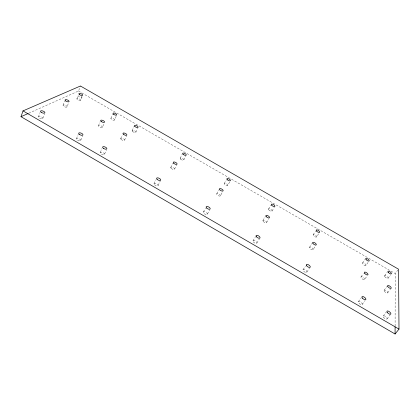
<?xml version="1.0" encoding="UTF-8"?>
<svg xmlns="http://www.w3.org/2000/svg" width="420" height="420" viewBox="0 0 420 420"><rect width="100%" height="100%" fill="white"/><g stroke="black" fill="none" stroke-linecap="round" stroke-linejoin="round"><path stroke-width="0.32" stroke-dasharray="2.1 1.58" d="M395.094 326.198L395.231 273.562L397.803 270.165M38.446 116.933L39.963 112.739M42.777 118.529A2.326 0.977 20.4 0 0 40.115 116.456A2.326 0.977 20.4 0 0 39.071 117.857A2.326 0.977 20.4 0 0 42.777 118.529L44.426 114.025M63.1 105.189L64.659 101.057M67.022 106.916A2.147 0.851 21.7 0 0 64.507 105A2.147 0.851 21.7 0 0 63.651 106.244A2.147 0.851 21.7 0 0 67.022 106.916L68.591 102.795M28.786 113.216L78.508 91.014L80.446 86.005M76.923 98.711L78.172 95.498M80.666 100.375A2.053 0.788 22.4 0 0 78.23 98.548A2.053 0.788 22.4 0 0 77.48 99.713A2.053 0.788 22.4 0 0 80.666 100.375L82.289 96.222M76.477 138.705L78.257 134.253M80.677 140.516A2.289 0.997 21.9 0 0 77.947 138.401A2.289 0.997 21.9 0 0 77.102 139.923A2.289 0.997 21.9 0 0 80.677 140.516L82.472 136.08M98.495 125.648L100.18 121.58M102.38 127.355A2.121 0.871 23.1 0 0 99.802 125.402A2.121 0.871 23.1 0 0 99.125 126.756A2.121 0.871 23.1 0 0 102.38 127.355L104.076 123.296M110.88 118.309L112.539 114.382M100.301 152.523L101.945 148.669M114.587 119.952A2.026 0.803 23.6 0 0 112.103 118.094A2.026 0.803 23.6 0 0 111.515 119.348A2.026 0.803 23.6 0 0 114.587 119.952L116.256 116.036M104.48 154.324A2.273 1.013 23 0 0 101.703 152.177A2.273 1.013 23 0 0 100.989 153.778A2.273 1.013 23 0 0 104.48 154.324L106.365 149.935M120.713 138.495L122.225 135.041M124.577 140.191L126.352 136.164M132.195 130.604L133.922 126.714M135.881 132.237L137.618 128.357M153.993 183.671L155.815 179.907M158.109 185.435L160.209 181.141M170.762 167.433L172.704 163.48M174.573 169.092L176.526 165.154M180.191 158.298L182.081 154.487M183.834 159.904L185.734 156.098M203.369 212L205.364 208.32M216.757 193.746L218.862 189.877M207.249 214.253A2.247 1.05 28.5 0 0 204.866 211.822A2.247 1.05 28.5 0 0 203.805 213.313A2.247 1.05 28.5 0 0 207.249 214.253L209.543 210.047M224.275 183.488L226.322 179.75M220.369 195.835A2.09 0.908 28.7 0 0 218.117 193.631A2.09 0.908 28.7 0 0 217.198 194.917A2.09 0.908 28.7 0 0 220.369 195.835L222.789 191.42M227.74 185.488A2 0.835 28.7 0 0 225.561 183.398A2 0.835 28.7 0 0 224.721 184.585A2 0.835 28.7 0 0 227.74 185.488L229.792 181.755M268.559 209.039L270.753 205.37M262.957 220.458L265.23 216.667M252.982 240.781L255.46 236.665M272.044 211.05L274.25 207.391M266.59 222.558L268.879 218.778M256.888 243.049L259.382 238.938M313.136 234.764L315.488 231.168M309.482 247.354L311.923 243.642M316.528 236.969A2.037 0.835 33 0 0 314.659 234.707A2.037 0.835 33 0 0 313.488 235.657A2.037 0.835 33 0 0 316.528 236.969L319.231 232.864M313.016 249.674A2.131 0.908 33.3 0 0 311.078 247.259A2.131 0.908 33.3 0 0 309.834 248.315A2.131 0.908 33.3 0 0 313.016 249.674L315.824 245.438M303.114 269.546L305.456 266.033M306.763 272.296A2.294 1.05 34.1 0 0 304.705 269.608A2.294 1.05 34.1 0 0 303.334 270.863A2.294 1.05 34.1 0 0 306.763 272.296L309.456 268.28M362.518 263.004L365.043 259.492M365.888 265.451A2.084 0.83 35 0 0 363.83 263.078A2.084 0.83 35 0 0 362.891 264.164A2.084 0.83 35 0 0 365.888 265.451L368.424 261.944M361.037 276.885L363.29 273.782M364.55 279.468A2.179 0.898 35.6 0 0 362.407 276.932A2.179 0.898 35.6 0 0 361.415 278.14A2.179 0.898 35.6 0 0 364.55 279.468L367.195 275.851M358.391 301.613L361.294 297.701M362.166 304.437A2.357 1.034 36.7 0 0 359.872 301.607A2.357 1.034 36.7 0 0 358.796 303.041A2.357 1.034 36.7 0 0 362.166 304.437L365.085 300.531M384.631 275.762L387.23 272.286M388.043 278.234L390.658 274.764M384.122 290.231L386.836 286.655M387.686 292.845L390.416 289.264M383.219 316.013L386.221 312.149M387.051 318.875L390.075 315.016M78.508 91.014L395.231 273.562M81.359 96.18A2.058 0.782 22.4 0 1 81.448 97.388A2.058 0.782 22.4 0 1 78.724 96.485A2.058 0.782 22.4 0 1 78.64 95.277M121.049 139.33A2.111 0.882 24 0 0 124.425 140.369A2.111 0.882 24 0 0 122.462 138.332A2.111 0.882 24 0 0 121.049 139.33M171.192 168.32A2.09 0.898 26.3 0 0 174.463 169.297A2.09 0.898 26.3 0 0 172.347 167.171A2.09 0.898 26.3 0 0 171.192 168.32M154.418 184.663A2.247 1.034 25.7 0 0 157.978 185.672A2.247 1.034 25.7 0 0 155.757 183.335A2.247 1.034 25.7 0 0 154.418 184.663M253.228 241.794A2.263 1.055 31.3 0 0 256.704 243.259A2.263 1.055 31.3 0 0 254.867 240.702A2.263 1.055 31.3 0 0 253.228 241.794M263.209 221.356A2.1 0.913 31 0 0 266.427 222.742A2.1 0.913 31 0 0 264.679 220.442A2.1 0.913 31 0 0 263.209 221.356M383.392 317.058A2.394 1.029 37.8 0 0 386.846 319.053A2.394 1.029 37.8 0 0 385.166 316.234A2.394 1.029 37.8 0 0 383.392 317.058M384.284 291.139A2.21 0.892 36.5 0 0 387.492 292.992A2.21 0.892 36.5 0 0 385.928 290.488A2.21 0.892 36.5 0 0 384.284 291.139M384.788 276.596A2.105 0.824 35.9 0 0 387.86 278.366A2.105 0.824 35.9 0 0 386.358 276.04A2.105 0.824 35.9 0 0 384.788 276.596M268.81 209.874A2.011 0.84 30.9 0 0 271.892 211.213A2.011 0.84 30.9 0 0 270.197 209.055A2.011 0.84 30.9 0 0 268.81 209.874M180.621 159.138A2 0.824 26.6 0 0 183.734 160.094A2 0.824 26.6 0 0 181.681 158.083A2 0.824 26.6 0 0 180.621 159.138M132.536 131.387A2.016 0.809 24.5 0 0 135.749 132.405A2.016 0.809 24.5 0 0 133.833 130.473A2.016 0.809 24.5 0 0 132.536 131.387"/><path stroke-width="0.63" d="M395.073 333.994L399 329.107L398.538 269.194L80.446 86.005L23.011 110.896L21 116.692L395.073 333.994L395.094 326.849M21 116.692L28.187 113.484M23.011 110.896L399 329.107M65.667 100.931A2.158 0.84 21.8 0 0 69.043 101.619A2.158 0.84 21.8 0 0 66.512 99.708A2.158 0.84 21.8 0 0 65.667 100.931M41.118 112.198A2.336 0.961 20.6 0 0 44.835 112.901A2.336 0.961 20.6 0 0 42.157 110.822A2.336 0.961 20.6 0 0 41.118 112.198M79.338 134.353A2.305 0.987 22.1 0 0 82.919 134.972A2.305 0.987 22.1 0 0 80.173 132.857A2.305 0.987 22.1 0 0 79.338 134.353M101.304 121.517A2.131 0.861 23.2 0 0 104.559 122.136A2.131 0.861 23.2 0 0 101.971 120.183A2.131 0.861 23.2 0 0 101.304 121.517M113.647 114.298A2.037 0.793 23.8 0 0 116.729 114.917A2.037 0.793 23.8 0 0 114.23 113.059A2.037 0.793 23.8 0 0 113.647 114.298M123.323 134.138A2.116 0.866 24.1 0 0 126.709 135.198A2.116 0.866 24.1 0 0 124.73 133.166A2.116 0.866 24.1 0 0 123.323 134.138M103.341 148.265A2.284 0.997 23.1 0 0 106.838 148.832A2.284 0.997 23.1 0 0 104.045 146.69A2.284 0.997 23.1 0 0 103.341 148.265M173.696 163.238A2.1 0.887 26.4 0 0 176.978 164.231A2.1 0.887 26.4 0 0 174.846 162.109A2.1 0.887 26.4 0 0 173.696 163.238M157.033 179.272A2.257 1.024 25.8 0 0 160.603 180.301A2.257 1.024 25.8 0 0 158.361 177.975A2.257 1.024 25.8 0 0 157.033 179.272M219.912 189.934A2.1 0.898 28.7 0 0 223.094 190.869A2.1 0.898 28.7 0 0 220.82 188.664A2.1 0.898 28.7 0 0 219.912 189.934M206.661 208.042A2.257 1.034 28.5 0 0 210.116 208.997A2.257 1.034 28.5 0 0 207.716 206.577A2.257 1.034 28.5 0 0 206.661 208.042M256.331 236.644A2.273 1.04 31.3 0 0 259.822 238.119A2.273 1.04 31.3 0 0 257.959 235.573A2.273 1.04 31.3 0 0 256.331 236.644M266.138 216.473A2.111 0.898 31 0 0 269.372 217.87A2.111 0.898 31 0 0 267.603 215.581A2.111 0.898 31 0 0 266.138 216.473M312.984 243.537A2.142 0.898 33.2 0 0 316.176 244.907A2.142 0.898 33.2 0 0 314.218 242.503A2.142 0.898 33.2 0 0 312.984 243.537M306.695 265.834A2.305 1.034 33.9 0 0 310.133 267.278A2.305 1.034 33.9 0 0 308.054 264.6A2.305 1.034 33.9 0 0 306.695 265.834M364.812 273.478A2.189 0.887 35.5 0 0 367.952 274.817A2.189 0.887 35.5 0 0 365.788 272.286A2.189 0.887 35.5 0 0 364.812 273.478M362.434 298.142A2.368 1.024 36.5 0 0 365.815 299.555A2.368 1.024 36.5 0 0 363.494 296.725A2.368 1.024 36.5 0 0 362.434 298.142M387.156 312.223A2.405 1.013 37.6 0 0 390.621 314.223A2.405 1.013 37.6 0 0 388.915 311.414A2.405 1.013 37.6 0 0 387.156 312.223M387.786 286.529A2.221 0.882 36.4 0 0 391.01 288.388A2.221 0.882 36.4 0 0 389.419 285.899A2.221 0.882 36.4 0 0 387.786 286.529M388.416 272.486A2.116 0.809 35.7 0 0 391.403 273.772A2.116 0.809 35.7 0 0 389.24 271.346A2.116 0.809 35.7 0 0 388.416 272.486M366.145 259.639A2.09 0.814 34.9 0 0 369.149 260.941A2.09 0.814 34.9 0 0 367.07 258.568A2.09 0.814 34.9 0 0 366.145 259.639M79.469 94.589A2.058 0.777 22.5 0 0 82.656 95.277A2.058 0.777 22.5 0 0 80.215 93.45A2.058 0.777 22.5 0 0 79.469 94.589M134.762 126.378A2.026 0.798 24.6 0 0 137.981 127.418A2.026 0.798 24.6 0 0 136.054 125.491A2.026 0.798 24.6 0 0 134.762 126.378M183.057 154.229A2.011 0.814 26.7 0 0 186.181 155.201A2.011 0.814 26.7 0 0 184.112 153.195A2.011 0.814 26.7 0 0 183.057 154.229M227.357 179.765A2.011 0.824 28.7 0 0 230.381 180.684A2.011 0.824 28.7 0 0 228.186 178.605A2.011 0.824 28.7 0 0 227.357 179.765M271.64 205.154A2.021 0.824 30.8 0 0 274.733 206.504A2.021 0.824 30.8 0 0 273.021 204.351A2.021 0.824 30.8 0 0 271.64 205.154M316.517 231.026A2.047 0.824 32.9 0 0 319.568 232.355A2.047 0.824 32.9 0 0 317.683 230.097A2.047 0.824 32.9 0 0 316.517 231.026"/></g></svg>
